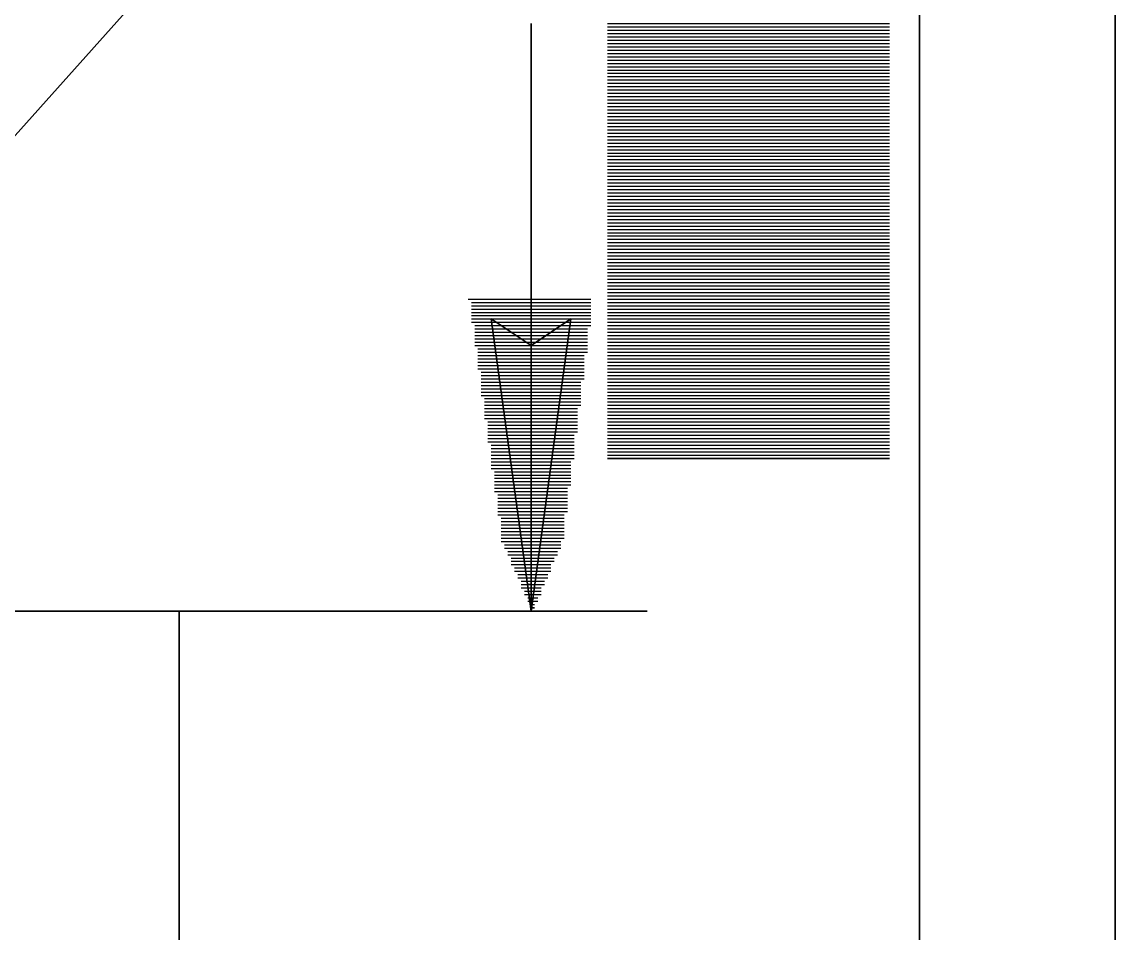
# Model space of a CAD drawing. Extents: x 1 to 210, y 1 to 298.
# Drawn here: x 182.59 to 210.48, y 223.35 to 246.59 of the extents above; entities that cross this region are included whole.
import ezdxf

# ---------------------------------------------------------------- set-up
doc = ezdxf.new("R2010")
doc.units = 0

msp = doc.modelspace()

# ---------------------------------------------------------------- linework, layer by layer
at = {"layer": 'P00103'}
msp.add_lwpolyline([(171.873327, 231.563326), (188.55266, 231.563326), (171.873327, 231.563326)], dxfattribs=at)
at = {"layer": 'P00105'}
msp.add_lwpolyline([(186.60532, 231.563326), (198.543329, 231.563326), (186.60532, 231.563326)], dxfattribs=at)
at = {"layer": 'P00107'}
msp.add_lwpolyline([(186.60532, 231.563326), (186.60532, 194.563996), (186.60532, 231.563326)], dxfattribs=at)
at = {"layer": 'P00109'}
msp.add_lwpolyline([(173.90533, 234.187993), (196.257336, 259.164661), (173.90533, 234.187993)], dxfattribs=at)
at = {"layer": 'P00356'}
msp.add_lwpolyline([(197.527327, 246.549324), (204.724003, 246.549324)], dxfattribs=at)
at = {"layer": 'P00357'}
msp.add_lwpolyline([(197.527327, 246.464661), (204.724003, 246.464661)], dxfattribs=at)
at = {"layer": 'P00358'}
msp.add_lwpolyline([(197.527327, 246.379992), (204.724003, 246.379992)], dxfattribs=at)
at = {"layer": 'P00359'}
msp.add_lwpolyline([(197.527327, 246.295329), (204.724003, 246.295329)], dxfattribs=at)
at = {"layer": 'P00360'}
msp.add_lwpolyline([(197.527327, 246.210661), (204.724003, 246.210661)], dxfattribs=at)
at = {"layer": 'P00361'}
msp.add_lwpolyline([(197.527327, 246.125992), (204.724003, 246.125992)], dxfattribs=at)
at = {"layer": 'P00362'}
msp.add_lwpolyline([(197.527327, 246.041329), (204.724003, 246.041329)], dxfattribs=at)
at = {"layer": 'P00363'}
msp.add_lwpolyline([(197.527327, 245.95666), (204.724003, 245.95666)], dxfattribs=at)
at = {"layer": 'P00364'}
msp.add_lwpolyline([(197.527327, 245.871992), (204.724003, 245.871992)], dxfattribs=at)
at = {"layer": 'P00365'}
msp.add_lwpolyline([(197.527327, 245.787328), (204.724003, 245.787328)], dxfattribs=at)
at = {"layer": 'P00366'}
msp.add_lwpolyline([(197.527327, 245.70266), (204.724003, 245.70266)], dxfattribs=at)
at = {"layer": 'P00367'}
msp.add_lwpolyline([(197.527327, 245.617991), (204.724003, 245.617991)], dxfattribs=at)
at = {"layer": 'P00368'}
msp.add_lwpolyline([(197.527327, 245.533328), (204.724003, 245.533328)], dxfattribs=at)
at = {"layer": 'P00369'}
msp.add_lwpolyline([(197.527327, 245.448659), (204.724003, 245.448659)], dxfattribs=at)
at = {"layer": 'P00370'}
msp.add_lwpolyline([(197.527327, 245.363991), (204.724003, 245.363991)], dxfattribs=at)
at = {"layer": 'P00371'}
msp.add_lwpolyline([(197.527327, 245.279328), (204.724003, 245.279328)], dxfattribs=at)
at = {"layer": 'P00372'}
msp.add_lwpolyline([(197.527327, 245.194659), (204.724003, 245.194659)], dxfattribs=at)
at = {"layer": 'P00373'}
msp.add_lwpolyline([(197.527327, 245.109996), (204.724003, 245.109996)], dxfattribs=at)
at = {"layer": 'P00374'}
msp.add_lwpolyline([(197.527327, 245.025327), (204.724003, 245.025327)], dxfattribs=at)
at = {"layer": 'P00375'}
msp.add_lwpolyline([(197.527327, 244.940658), (204.724003, 244.940658)], dxfattribs=at)
at = {"layer": 'P00376'}
msp.add_lwpolyline([(197.527327, 244.855995), (204.724003, 244.855995)], dxfattribs=at)
at = {"layer": 'P00377'}
msp.add_lwpolyline([(197.527327, 244.771327), (204.724003, 244.771327)], dxfattribs=at)
at = {"layer": 'P00378'}
msp.add_lwpolyline([(197.527327, 244.686658), (204.724003, 244.686658)], dxfattribs=at)
at = {"layer": 'P00379'}
msp.add_lwpolyline([(197.527327, 244.601995), (204.724003, 244.601995)], dxfattribs=at)
at = {"layer": 'P00380'}
msp.add_lwpolyline([(197.527327, 244.517326), (204.724003, 244.517326)], dxfattribs=at)
at = {"layer": 'P00381'}
msp.add_lwpolyline([(197.527327, 244.432658), (204.724003, 244.432658)], dxfattribs=at)
at = {"layer": 'P00382'}
msp.add_lwpolyline([(197.527327, 244.347994), (204.724003, 244.347994)], dxfattribs=at)
at = {"layer": 'P00383'}
msp.add_lwpolyline([(197.527327, 244.263326), (204.724003, 244.263326)], dxfattribs=at)
at = {"layer": 'P00384'}
msp.add_lwpolyline([(197.527327, 244.178663), (204.724003, 244.178663)], dxfattribs=at)
at = {"layer": 'P00385'}
msp.add_lwpolyline([(197.527327, 244.093994), (204.724003, 244.093994)], dxfattribs=at)
at = {"layer": 'P00386'}
msp.add_lwpolyline([(197.527327, 244.009325), (204.724003, 244.009325)], dxfattribs=at)
at = {"layer": 'P00387'}
msp.add_lwpolyline([(197.527327, 243.924662), (204.724003, 243.924662)], dxfattribs=at)
at = {"layer": 'P00388'}
msp.add_lwpolyline([(197.527327, 243.839994), (204.724003, 243.839994)], dxfattribs=at)
at = {"layer": 'P00389'}
msp.add_lwpolyline([(197.527327, 243.755325), (204.724003, 243.755325)], dxfattribs=at)
at = {"layer": 'P00390'}
msp.add_lwpolyline([(197.527327, 243.670662), (204.724003, 243.670662)], dxfattribs=at)
at = {"layer": 'P00391'}
msp.add_lwpolyline([(197.527327, 243.585993), (204.724003, 243.585993)], dxfattribs=at)
at = {"layer": 'P00392'}
msp.add_lwpolyline([(197.527327, 243.501325), (204.724003, 243.501325)], dxfattribs=at)
at = {"layer": 'P00393'}
msp.add_lwpolyline([(197.527327, 243.416661), (204.724003, 243.416661)], dxfattribs=at)
at = {"layer": 'P00394'}
msp.add_lwpolyline([(197.527327, 243.331993), (204.724003, 243.331993)], dxfattribs=at)
at = {"layer": 'P00395'}
msp.add_lwpolyline([(197.527327, 243.247329), (204.724003, 243.247329)], dxfattribs=at)
at = {"layer": 'P00396'}
msp.add_lwpolyline([(197.527327, 243.162661), (204.724003, 243.162661)], dxfattribs=at)
at = {"layer": 'P00397'}
msp.add_lwpolyline([(197.527327, 243.077992), (204.724003, 243.077992)], dxfattribs=at)
at = {"layer": 'P00398'}
msp.add_lwpolyline([(197.527327, 242.993329), (204.724003, 242.993329)], dxfattribs=at)
at = {"layer": 'P00399'}
msp.add_lwpolyline([(197.527327, 242.90866), (204.724003, 242.90866)], dxfattribs=at)
at = {"layer": 'P00400'}
msp.add_lwpolyline([(197.527327, 242.823992), (204.724003, 242.823992)], dxfattribs=at)
at = {"layer": 'P00401'}
msp.add_lwpolyline([(197.527327, 242.739329), (204.724003, 242.739329)], dxfattribs=at)
at = {"layer": 'P00402'}
msp.add_lwpolyline([(197.527327, 242.65466), (204.724003, 242.65466)], dxfattribs=at)
at = {"layer": 'P00403'}
msp.add_lwpolyline([(197.527327, 242.569991), (204.724003, 242.569991)], dxfattribs=at)
at = {"layer": 'P00404'}
msp.add_lwpolyline([(197.527327, 242.485328), (204.724003, 242.485328)], dxfattribs=at)
at = {"layer": 'P00405'}
msp.add_lwpolyline([(197.527327, 242.40066), (204.724003, 242.40066)], dxfattribs=at)
at = {"layer": 'P00406'}
msp.add_lwpolyline([(197.527327, 242.315991), (204.724003, 242.315991)], dxfattribs=at)
at = {"layer": 'P00407'}
msp.add_lwpolyline([(197.527327, 242.231328), (204.724003, 242.231328)], dxfattribs=at)
at = {"layer": 'P00408'}
msp.add_lwpolyline([(197.527327, 242.146659), (204.724003, 242.146659)], dxfattribs=at)
at = {"layer": 'P00409'}
msp.add_lwpolyline([(197.527327, 242.061996), (204.724003, 242.061996)], dxfattribs=at)
at = {"layer": 'P00410'}
msp.add_lwpolyline([(197.527327, 241.977327), (204.724003, 241.977327)], dxfattribs=at)
at = {"layer": 'P00411'}
msp.add_lwpolyline([(197.527327, 241.892659), (204.724003, 241.892659)], dxfattribs=at)
at = {"layer": 'P00412'}
msp.add_lwpolyline([(197.527327, 241.807995), (204.724003, 241.807995)], dxfattribs=at)
at = {"layer": 'P00413'}
msp.add_lwpolyline([(197.527327, 241.723327), (204.724003, 241.723327)], dxfattribs=at)
at = {"layer": 'P00414'}
msp.add_lwpolyline([(197.527327, 241.638658), (204.724003, 241.638658)], dxfattribs=at)
at = {"layer": 'P00415'}
msp.add_lwpolyline([(197.527327, 241.553995), (204.724003, 241.553995)], dxfattribs=at)
at = {"layer": 'P00416'}
msp.add_lwpolyline([(197.527327, 241.469326), (204.724003, 241.469326)], dxfattribs=at)
at = {"layer": 'P00417'}
msp.add_lwpolyline([(197.527327, 241.384658), (204.724003, 241.384658)], dxfattribs=at)
at = {"layer": 'P00418'}
msp.add_lwpolyline([(197.527327, 241.299995), (204.724003, 241.299995)], dxfattribs=at)
at = {"layer": 'P00419'}
msp.add_lwpolyline([(197.527327, 241.215326), (204.724003, 241.215326)], dxfattribs=at)
at = {"layer": 'P00420'}
msp.add_lwpolyline([(197.527327, 241.130663), (204.724003, 241.130663)], dxfattribs=at)
at = {"layer": 'P00421'}
msp.add_lwpolyline([(197.527327, 241.045994), (204.724003, 241.045994)], dxfattribs=at)
at = {"layer": 'P00422'}
msp.add_lwpolyline([(197.527327, 240.961326), (204.724003, 240.961326)], dxfattribs=at)
at = {"layer": 'P00423'}
msp.add_lwpolyline([(197.527327, 240.876662), (204.724003, 240.876662)], dxfattribs=at)
at = {"layer": 'P00424'}
msp.add_lwpolyline([(197.527327, 240.791994), (204.724003, 240.791994)], dxfattribs=at)
at = {"layer": 'P00425'}
msp.add_lwpolyline([(197.527327, 240.707325), (204.724003, 240.707325)], dxfattribs=at)
at = {"layer": 'P00426'}
msp.add_lwpolyline([(197.527327, 240.622662), (204.724003, 240.622662)], dxfattribs=at)
at = {"layer": 'P00427'}
msp.add_lwpolyline([(197.527327, 240.537993), (204.724003, 240.537993)], dxfattribs=at)
at = {"layer": 'P00428'}
msp.add_lwpolyline([(197.527327, 240.453325), (204.724003, 240.453325)], dxfattribs=at)
at = {"layer": 'P00429'}
msp.add_lwpolyline([(197.527327, 240.368661), (204.724003, 240.368661)], dxfattribs=at)
at = {"layer": 'P00430'}
msp.add_lwpolyline([(197.527327, 240.283993), (204.724003, 240.283993)], dxfattribs=at)
at = {"layer": 'P00431'}
msp.add_lwpolyline([(197.527327, 240.199324), (204.724003, 240.199324)], dxfattribs=at)
at = {"layer": 'P00432'}
msp.add_lwpolyline([(197.527327, 240.114661), (204.724003, 240.114661)], dxfattribs=at)
at = {"layer": 'P00433'}
msp.add_lwpolyline([(197.527327, 240.029992), (204.724003, 240.029992)], dxfattribs=at)
at = {"layer": 'P00434'}
msp.add_lwpolyline([(197.527327, 239.945329), (204.724003, 239.945329)], dxfattribs=at)
at = {"layer": 'P00435'}
msp.add_lwpolyline([(197.527327, 239.860661), (204.724003, 239.860661)], dxfattribs=at)
at = {"layer": 'P00436'}
msp.add_lwpolyline([(197.527327, 239.775992), (204.724003, 239.775992)], dxfattribs=at)
at = {"layer": 'P00437'}
msp.add_lwpolyline([(197.527327, 239.691329), (204.724003, 239.691329)], dxfattribs=at)
at = {"layer": 'P00438'}
msp.add_lwpolyline([(197.527327, 239.60666), (204.724003, 239.60666)], dxfattribs=at)
at = {"layer": 'P00439'}
msp.add_lwpolyline([(197.527327, 239.521992), (204.724003, 239.521992)], dxfattribs=at)
at = {"layer": 'P00440'}
msp.add_lwpolyline([(197.527327, 239.437328), (204.724003, 239.437328)], dxfattribs=at)
at = {"layer": 'P00441'}
msp.add_lwpolyline([(197.527327, 239.35266), (204.724003, 239.35266)], dxfattribs=at)
at = {"layer": 'P00442'}
msp.add_lwpolyline([(197.527327, 239.267991), (204.724003, 239.267991)], dxfattribs=at)
at = {"layer": 'P00443'}
msp.add_lwpolyline([(197.527327, 239.183328), (204.724003, 239.183328)], dxfattribs=at)
at = {"layer": 'P00444'}
msp.add_lwpolyline([(197.527327, 239.098659), (204.724003, 239.098659)], dxfattribs=at)
at = {"layer": 'P00445'}
msp.add_lwpolyline([(197.527327, 239.013996), (204.724003, 239.013996)], dxfattribs=at)
at = {"layer": 'P00446'}
msp.add_lwpolyline([(197.527327, 238.929328), (204.724003, 238.929328)], dxfattribs=at)
at = {"layer": 'P00447'}
msp.add_lwpolyline([(197.527327, 238.844659), (204.724003, 238.844659)], dxfattribs=at)
at = {"layer": 'P00448'}
msp.add_lwpolyline([(197.527327, 238.759996), (204.724003, 238.759996)], dxfattribs=at)
at = {"layer": 'P00449'}
msp.add_lwpolyline([(197.527327, 238.675327), (204.724003, 238.675327)], dxfattribs=at)
at = {"layer": 'P00450'}
msp.add_lwpolyline([(197.527327, 238.590658), (204.724003, 238.590658)], dxfattribs=at)
at = {"layer": 'P00451'}
msp.add_lwpolyline([(197.527327, 238.505995), (204.724003, 238.505995)], dxfattribs=at)
at = {"layer": 'P00452'}
msp.add_lwpolyline([(197.527327, 238.421327), (204.724003, 238.421327)], dxfattribs=at)
at = {"layer": 'P00453'}
msp.add_lwpolyline([(197.527327, 238.336658), (204.724003, 238.336658)], dxfattribs=at)
at = {"layer": 'P00454'}
msp.add_lwpolyline([(197.527327, 238.251995), (204.724003, 238.251995)], dxfattribs=at)
at = {"layer": 'P00455'}
msp.add_lwpolyline([(197.527327, 238.167326), (204.724003, 238.167326)], dxfattribs=at)
at = {"layer": 'P00456'}
msp.add_lwpolyline([(197.527327, 238.082658), (204.724003, 238.082658)], dxfattribs=at)
at = {"layer": 'P00457'}
msp.add_lwpolyline([(197.527327, 237.997994), (204.724003, 237.997994)], dxfattribs=at)
at = {"layer": 'P00458'}
msp.add_lwpolyline([(197.527327, 237.913326), (204.724003, 237.913326)], dxfattribs=at)
at = {"layer": 'P00459'}
msp.add_lwpolyline([(197.527327, 237.828663), (204.724003, 237.828663)], dxfattribs=at)
at = {"layer": 'P00460'}
msp.add_lwpolyline([(197.527327, 237.743994), (204.724003, 237.743994)], dxfattribs=at)
at = {"layer": 'P00461'}
msp.add_lwpolyline([(197.527327, 237.659325), (204.724003, 237.659325)], dxfattribs=at)
at = {"layer": 'P00462'}
msp.add_lwpolyline([(197.527327, 237.574662), (204.724003, 237.574662)], dxfattribs=at)
at = {"layer": 'P00463'}
msp.add_lwpolyline([(197.527327, 237.489994), (204.724003, 237.489994)], dxfattribs=at)
at = {"layer": 'P00464'}
msp.add_lwpolyline([(197.527327, 237.405325), (204.724003, 237.405325)], dxfattribs=at)
at = {"layer": 'P00465'}
msp.add_lwpolyline([(197.527327, 237.320662), (204.724003, 237.320662)], dxfattribs=at)
at = {"layer": 'P00466'}
msp.add_lwpolyline([(197.527327, 237.235993), (204.724003, 237.235993)], dxfattribs=at)
at = {"layer": 'P00467'}
msp.add_lwpolyline([(197.527327, 237.151325), (204.724003, 237.151325)], dxfattribs=at)
at = {"layer": 'P00468'}
msp.add_lwpolyline([(197.527327, 237.066661), (204.724003, 237.066661)], dxfattribs=at)
at = {"layer": 'P00469'}
msp.add_lwpolyline([(197.527327, 236.981993), (204.724003, 236.981993)], dxfattribs=at)
at = {"layer": 'P00470'}
msp.add_lwpolyline([(197.527327, 236.897329), (204.724003, 236.897329)], dxfattribs=at)
at = {"layer": 'P00471'}
msp.add_lwpolyline([(197.527327, 236.812661), (204.724003, 236.812661)], dxfattribs=at)
at = {"layer": 'P00472'}
msp.add_lwpolyline([(197.527327, 236.727992), (204.724003, 236.727992)], dxfattribs=at)
at = {"layer": 'P00473'}
msp.add_lwpolyline([(197.527327, 236.643329), (204.724003, 236.643329)], dxfattribs=at)
at = {"layer": 'P00474'}
msp.add_lwpolyline([(197.527327, 236.55866), (204.724003, 236.55866)], dxfattribs=at)
at = {"layer": 'P00475'}
msp.add_lwpolyline([(197.527327, 236.473992), (204.724003, 236.473992)], dxfattribs=at)
at = {"layer": 'P00476'}
msp.add_lwpolyline([(197.527327, 236.389329), (204.724003, 236.389329)], dxfattribs=at)
at = {"layer": 'P00477'}
msp.add_lwpolyline([(197.527327, 236.30466), (204.724003, 236.30466)], dxfattribs=at)
at = {"layer": 'P00478'}
msp.add_lwpolyline([(197.527327, 236.219991), (204.724003, 236.219991)], dxfattribs=at)
at = {"layer": 'P00479'}
msp.add_lwpolyline([(197.527327, 236.135328), (204.724003, 236.135328)], dxfattribs=at)
at = {"layer": 'P00480'}
msp.add_lwpolyline([(197.527327, 236.05066), (204.724003, 236.05066)], dxfattribs=at)
at = {"layer": 'P00481'}
msp.add_lwpolyline([(197.527327, 235.965991), (204.724003, 235.965991)], dxfattribs=at)
at = {"layer": 'P00482'}
msp.add_lwpolyline([(197.527327, 235.881328), (204.724003, 235.881328)], dxfattribs=at)
at = {"layer": 'P00483'}
msp.add_lwpolyline([(197.527327, 235.796659), (204.724003, 235.796659)], dxfattribs=at)
at = {"layer": 'P00484'}
msp.add_lwpolyline([(197.527327, 235.711996), (204.724003, 235.711996)], dxfattribs=at)
at = {"layer": 'P00485'}
msp.add_lwpolyline([(197.527327, 235.627327), (204.724003, 235.627327)], dxfattribs=at)
at = {"layer": 'P00486'}
msp.add_lwpolyline([(197.527327, 235.542659), (204.724003, 235.542659)], dxfattribs=at)
at = {"layer": 'P00487'}
msp.add_lwpolyline([(197.527327, 235.457995), (204.724003, 235.457995), (197.527327, 235.457995)], dxfattribs=at)
at = {"layer": 'P00754'}
msp.add_lwpolyline([(193.971321, 239.521992), (197.10399, 239.521992)], dxfattribs=at)
at = {"layer": 'P00755'}
msp.add_lwpolyline([(194.056006, 239.437328), (197.10399, 239.437328)], dxfattribs=at)
at = {"layer": 'P00756'}
msp.add_lwpolyline([(194.056006, 239.35266), (197.10399, 239.35266)], dxfattribs=at)
at = {"layer": 'P00757'}
msp.add_lwpolyline([(194.056006, 239.267991), (197.10399, 239.267991)], dxfattribs=at)
at = {"layer": 'P00758'}
msp.add_lwpolyline([(194.056006, 239.183328), (197.10399, 239.183328)], dxfattribs=at)
at = {"layer": 'P00759'}
msp.add_lwpolyline([(194.056006, 239.098659), (197.10399, 239.098659)], dxfattribs=at)
at = {"layer": 'P00760'}
msp.add_lwpolyline([(194.056006, 239.013996), (197.10399, 239.013996)], dxfattribs=at)
at = {"layer": 'P00761'}
msp.add_lwpolyline([(194.056006, 238.929328), (197.10399, 238.929328)], dxfattribs=at)
at = {"layer": 'P00762'}
msp.add_lwpolyline([(194.140669, 238.844659), (197.10399, 238.844659)], dxfattribs=at)
at = {"layer": 'P00763'}
msp.add_lwpolyline([(194.140669, 238.759996), (197.019326, 238.759996)], dxfattribs=at)
at = {"layer": 'P00764'}
msp.add_lwpolyline([(194.140669, 238.675327), (197.019326, 238.675327)], dxfattribs=at)
at = {"layer": 'P00765'}
msp.add_lwpolyline([(194.140669, 238.590658), (197.019326, 238.590658)], dxfattribs=at)
at = {"layer": 'P00766'}
msp.add_lwpolyline([(194.140669, 238.505995), (197.019326, 238.505995)], dxfattribs=at)
at = {"layer": 'P00767'}
msp.add_lwpolyline([(194.140669, 238.421327), (197.019326, 238.421327)], dxfattribs=at)
at = {"layer": 'P00768'}
msp.add_lwpolyline([(194.140669, 238.336658), (197.019326, 238.336658)], dxfattribs=at)
at = {"layer": 'P00769'}
msp.add_lwpolyline([(194.225332, 238.251995), (197.019326, 238.251995)], dxfattribs=at)
at = {"layer": 'P00770'}
msp.add_lwpolyline([(194.225332, 238.167326), (197.019326, 238.167326)], dxfattribs=at)
at = {"layer": 'P00771'}
msp.add_lwpolyline([(194.225332, 238.082658), (196.934663, 238.082658)], dxfattribs=at)
at = {"layer": 'P00772'}
msp.add_lwpolyline([(194.225332, 237.997994), (196.934663, 237.997994)], dxfattribs=at)
at = {"layer": 'P00773'}
msp.add_lwpolyline([(194.225332, 237.913326), (196.934663, 237.913326)], dxfattribs=at)
at = {"layer": 'P00774'}
msp.add_lwpolyline([(194.225332, 237.828663), (196.934663, 237.828663)], dxfattribs=at)
at = {"layer": 'P00775'}
msp.add_lwpolyline([(194.225332, 237.743994), (196.934663, 237.743994)], dxfattribs=at)
at = {"layer": 'P00776'}
msp.add_lwpolyline([(194.309996, 237.659325), (196.934663, 237.659325)], dxfattribs=at)
at = {"layer": 'P00777'}
msp.add_lwpolyline([(194.309996, 237.574662), (196.934663, 237.574662)], dxfattribs=at)
at = {"layer": 'P00778'}
msp.add_lwpolyline([(194.309996, 237.489994), (196.934663, 237.489994)], dxfattribs=at)
at = {"layer": 'P00779'}
msp.add_lwpolyline([(194.309996, 237.405325), (196.85, 237.405325)], dxfattribs=at)
at = {"layer": 'P00780'}
msp.add_lwpolyline([(194.309996, 237.320662), (196.85, 237.320662)], dxfattribs=at)
at = {"layer": 'P00781'}
msp.add_lwpolyline([(194.309996, 237.235993), (196.85, 237.235993)], dxfattribs=at)
at = {"layer": 'P00782'}
msp.add_lwpolyline([(194.309996, 237.151325), (196.85, 237.151325)], dxfattribs=at)
at = {"layer": 'P00783'}
msp.add_lwpolyline([(194.309996, 237.066661), (196.85, 237.066661)], dxfattribs=at)
at = {"layer": 'P00784'}
msp.add_lwpolyline([(194.394659, 236.981993), (196.85, 236.981993)], dxfattribs=at)
at = {"layer": 'P00785'}
msp.add_lwpolyline([(194.394659, 236.897329), (196.85, 236.897329)], dxfattribs=at)
at = {"layer": 'P00786'}
msp.add_lwpolyline([(194.394659, 236.812661), (196.85, 236.812661)], dxfattribs=at)
at = {"layer": 'P00787'}
msp.add_lwpolyline([(194.394659, 236.727992), (196.765337, 236.727992)], dxfattribs=at)
at = {"layer": 'P00788'}
msp.add_lwpolyline([(194.394659, 236.643329), (196.765337, 236.643329)], dxfattribs=at)
at = {"layer": 'P00789'}
msp.add_lwpolyline([(194.394659, 236.55866), (196.765337, 236.55866)], dxfattribs=at)
at = {"layer": 'P00790'}
msp.add_lwpolyline([(194.394659, 236.473992), (196.765337, 236.473992)], dxfattribs=at)
at = {"layer": 'P00791'}
msp.add_lwpolyline([(194.479322, 236.389329), (196.765337, 236.389329)], dxfattribs=at)
at = {"layer": 'P00792'}
msp.add_lwpolyline([(194.479322, 236.30466), (196.765337, 236.30466)], dxfattribs=at)
at = {"layer": 'P00793'}
msp.add_lwpolyline([(194.479322, 236.219991), (196.765337, 236.219991)], dxfattribs=at)
at = {"layer": 'P00794'}
msp.add_lwpolyline([(194.479322, 236.135328), (196.765337, 236.135328)], dxfattribs=at)
at = {"layer": 'P00795'}
msp.add_lwpolyline([(194.479322, 236.05066), (196.680652, 236.05066)], dxfattribs=at)
at = {"layer": 'P00796'}
msp.add_lwpolyline([(194.479322, 235.965991), (196.680652, 235.965991)], dxfattribs=at)
at = {"layer": 'P00797'}
msp.add_lwpolyline([(194.479322, 235.881328), (196.680652, 235.881328)], dxfattribs=at)
at = {"layer": 'P00798'}
msp.add_lwpolyline([(194.563985, 235.796659), (196.680652, 235.796659)], dxfattribs=at)
at = {"layer": 'P00799'}
msp.add_lwpolyline([(194.563985, 235.711996), (196.680652, 235.711996)], dxfattribs=at)
at = {"layer": 'P00800'}
msp.add_lwpolyline([(194.563985, 235.627327), (196.680652, 235.627327)], dxfattribs=at)
at = {"layer": 'P00801'}
msp.add_lwpolyline([(194.563985, 235.542659), (196.680652, 235.542659)], dxfattribs=at)
at = {"layer": 'P00802'}
msp.add_lwpolyline([(194.563985, 235.457995), (196.680652, 235.457995)], dxfattribs=at)
at = {"layer": 'P00803'}
msp.add_lwpolyline([(194.563985, 235.373327), (196.595989, 235.373327)], dxfattribs=at)
at = {"layer": 'P00804'}
msp.add_lwpolyline([(194.563985, 235.288658), (196.595989, 235.288658)], dxfattribs=at)
at = {"layer": 'P00805'}
msp.add_lwpolyline([(194.563985, 235.203995), (196.595989, 235.203995)], dxfattribs=at)
at = {"layer": 'P00806'}
msp.add_lwpolyline([(194.64867, 235.119326), (196.595989, 235.119326)], dxfattribs=at)
at = {"layer": 'P00807'}
msp.add_lwpolyline([(194.64867, 235.034658), (196.595989, 235.034658)], dxfattribs=at)
at = {"layer": 'P00808'}
msp.add_lwpolyline([(194.64867, 234.949995), (196.595989, 234.949995)], dxfattribs=at)
at = {"layer": 'P00809'}
msp.add_lwpolyline([(194.64867, 234.865326), (196.595989, 234.865326)], dxfattribs=at)
at = {"layer": 'P00810'}
msp.add_lwpolyline([(194.64867, 234.780663), (196.595989, 234.780663)], dxfattribs=at)
at = {"layer": 'P00811'}
msp.add_lwpolyline([(194.64867, 234.695994), (196.511326, 234.695994)], dxfattribs=at)
at = {"layer": 'P00812'}
msp.add_lwpolyline([(194.64867, 234.611326), (196.511326, 234.611326)], dxfattribs=at)
at = {"layer": 'P00813'}
msp.add_lwpolyline([(194.733333, 234.526662), (196.511326, 234.526662)], dxfattribs=at)
at = {"layer": 'P00814'}
msp.add_lwpolyline([(194.733333, 234.441994), (196.511326, 234.441994)], dxfattribs=at)
at = {"layer": 'P00815'}
msp.add_lwpolyline([(194.733333, 234.357325), (196.511326, 234.357325)], dxfattribs=at)
at = {"layer": 'P00816'}
msp.add_lwpolyline([(194.733333, 234.272662), (196.511326, 234.272662)], dxfattribs=at)
at = {"layer": 'P00817'}
msp.add_lwpolyline([(194.733333, 234.187993), (196.511326, 234.187993)], dxfattribs=at)
at = {"layer": 'P00818'}
msp.add_lwpolyline([(194.733333, 234.103325), (196.511326, 234.103325)], dxfattribs=at)
at = {"layer": 'P00819'}
msp.add_lwpolyline([(194.733333, 234.018661), (196.426662, 234.018661)], dxfattribs=at)
at = {"layer": 'P00820'}
msp.add_lwpolyline([(194.817997, 233.933993), (196.426662, 233.933993)], dxfattribs=at)
at = {"layer": 'P00821'}
msp.add_lwpolyline([(194.817997, 233.84933), (196.426662, 233.84933)], dxfattribs=at)
at = {"layer": 'P00822'}
msp.add_lwpolyline([(194.817997, 233.764661), (196.426662, 233.764661)], dxfattribs=at)
at = {"layer": 'P00823'}
msp.add_lwpolyline([(194.817997, 233.679992), (196.426662, 233.679992)], dxfattribs=at)
at = {"layer": 'P00824'}
msp.add_lwpolyline([(194.817997, 233.595329), (196.426662, 233.595329)], dxfattribs=at)
at = {"layer": 'P00825'}
msp.add_lwpolyline([(194.817997, 233.510661), (196.426662, 233.510661)], dxfattribs=at)
at = {"layer": 'P00826'}
msp.add_lwpolyline([(194.817997, 233.425992), (196.426662, 233.425992)], dxfattribs=at)
at = {"layer": 'P00827'}
msp.add_lwpolyline([(194.817997, 233.341329), (196.341999, 233.341329)], dxfattribs=at)
at = {"layer": 'P00828'}
msp.add_lwpolyline([(194.90266, 233.25666), (196.341999, 233.25666)], dxfattribs=at)
at = {"layer": 'P00829'}
msp.add_lwpolyline([(194.90266, 233.171992), (196.341999, 233.171992)], dxfattribs=at)
at = {"layer": 'P00830'}
msp.add_lwpolyline([(194.987323, 233.087328), (196.257336, 233.087328)], dxfattribs=at)
at = {"layer": 'P00831'}
msp.add_lwpolyline([(194.987323, 233.00266), (196.257336, 233.00266)], dxfattribs=at)
at = {"layer": 'P00832'}
msp.add_lwpolyline([(195.071986, 232.917991), (196.172673, 232.917991)], dxfattribs=at)
at = {"layer": 'P00833'}
msp.add_lwpolyline([(195.071986, 232.833328), (196.172673, 232.833328)], dxfattribs=at)
at = {"layer": 'P00834'}
msp.add_lwpolyline([(195.071986, 232.748659), (196.087988, 232.748659)], dxfattribs=at)
at = {"layer": 'P00835'}
msp.add_lwpolyline([(195.156671, 232.663996), (196.087988, 232.663996)], dxfattribs=at)
at = {"layer": 'P00836'}
msp.add_lwpolyline([(195.156671, 232.579328), (196.087988, 232.579328)], dxfattribs=at)
at = {"layer": 'P00837'}
msp.add_lwpolyline([(195.241334, 232.494659), (196.003325, 232.494659)], dxfattribs=at)
at = {"layer": 'P00838'}
msp.add_lwpolyline([(195.241334, 232.409996), (196.003325, 232.409996)], dxfattribs=at)
at = {"layer": 'P00839'}
msp.add_lwpolyline([(195.325997, 232.325327), (195.918661, 232.325327)], dxfattribs=at)
at = {"layer": 'P00840'}
msp.add_lwpolyline([(195.325997, 232.240658), (195.918661, 232.240658)], dxfattribs=at)
at = {"layer": 'P00841'}
msp.add_lwpolyline([(195.325997, 232.155995), (195.833998, 232.155995)], dxfattribs=at)
at = {"layer": 'P00842'}
msp.add_lwpolyline([(195.410661, 232.071327), (195.833998, 232.071327)], dxfattribs=at)
at = {"layer": 'P00843'}
msp.add_lwpolyline([(195.410661, 231.986658), (195.833998, 231.986658)], dxfattribs=at)
at = {"layer": 'P00844'}
msp.add_lwpolyline([(195.495324, 231.901995), (195.749335, 231.901995)], dxfattribs=at)
at = {"layer": 'P00845'}
msp.add_lwpolyline([(195.495324, 231.817326), (195.749335, 231.817326)], dxfattribs=at)
at = {"layer": 'P00846'}
msp.add_lwpolyline([(195.579987, 231.732663), (195.664672, 231.732663)], dxfattribs=at)
at = {"layer": 'P00847'}
msp.add_lwpolyline([(195.579987, 231.647994), (195.664672, 231.647994), (195.579987, 231.647994)], dxfattribs=at)
at = {"layer": 'P00848'}
msp.add_lwpolyline([(195.579987, 231.563326), (194.563985, 239.013996), (195.579987, 231.563326)], dxfattribs=at)
at = {"layer": 'P00849'}
msp.add_lwpolyline([(194.563985, 239.013996), (195.579987, 238.336658), (194.563985, 239.013996)], dxfattribs=at)
at = {"layer": 'P00850'}
msp.add_lwpolyline([(195.579987, 238.336658), (196.595989, 239.013996), (195.579987, 238.336658)], dxfattribs=at)
at = {"layer": 'P00851'}
msp.add_lwpolyline([(196.595989, 239.013996), (195.579987, 231.563326), (196.595989, 239.013996)], dxfattribs=at)
at = {"layer": 'P00852'}
msp.add_lwpolyline([(194.64867, 238.929328), (194.733333, 238.929328)], dxfattribs=at)
at = {"layer": 'P00853'}
msp.add_lwpolyline([(194.64867, 238.844659), (194.817997, 238.844659)], dxfattribs=at)
at = {"layer": 'P00854'}
msp.add_lwpolyline([(194.64867, 238.759996), (194.987323, 238.759996)], dxfattribs=at)
at = {"layer": 'P00855'}
msp.add_lwpolyline([(194.64867, 238.675327), (195.071986, 238.675327)], dxfattribs=at)
at = {"layer": 'P00856'}
msp.add_lwpolyline([(194.64867, 238.590658), (195.241334, 238.590658)], dxfattribs=at)
at = {"layer": 'P00857'}
msp.add_lwpolyline([(194.64867, 238.505995), (195.325997, 238.505995)], dxfattribs=at)
at = {"layer": 'P00858'}
msp.add_lwpolyline([(194.64867, 238.421327), (195.495324, 238.421327)], dxfattribs=at)
at = {"layer": 'P00859'}
msp.add_lwpolyline([(194.733333, 238.336658), (195.579987, 238.336658)], dxfattribs=at)
at = {"layer": 'P00860'}
msp.add_lwpolyline([(194.733333, 238.251995), (195.579987, 238.251995)], dxfattribs=at)
at = {"layer": 'P00861'}
msp.add_lwpolyline([(194.733333, 238.167326), (195.579987, 238.167326)], dxfattribs=at)
at = {"layer": 'P00862'}
msp.add_lwpolyline([(194.733333, 238.082658), (195.579987, 238.082658)], dxfattribs=at)
at = {"layer": 'P00863'}
msp.add_lwpolyline([(194.733333, 237.997994), (195.579987, 237.997994)], dxfattribs=at)
at = {"layer": 'P00864'}
msp.add_lwpolyline([(194.733333, 237.913326), (195.579987, 237.913326)], dxfattribs=at)
at = {"layer": 'P00865'}
msp.add_lwpolyline([(194.733333, 237.828663), (195.579987, 237.828663)], dxfattribs=at)
at = {"layer": 'P00866'}
msp.add_lwpolyline([(194.817997, 237.743994), (195.579987, 237.743994)], dxfattribs=at)
at = {"layer": 'P00867'}
msp.add_lwpolyline([(194.817997, 237.659325), (195.579987, 237.659325)], dxfattribs=at)
at = {"layer": 'P00868'}
msp.add_lwpolyline([(194.817997, 237.574662), (195.579987, 237.574662)], dxfattribs=at)
at = {"layer": 'P00869'}
msp.add_lwpolyline([(194.817997, 237.489994), (195.579987, 237.489994)], dxfattribs=at)
at = {"layer": 'P00870'}
msp.add_lwpolyline([(194.817997, 237.405325), (195.579987, 237.405325)], dxfattribs=at)
at = {"layer": 'P00871'}
msp.add_lwpolyline([(194.817997, 237.320662), (195.579987, 237.320662)], dxfattribs=at)
at = {"layer": 'P00872'}
msp.add_lwpolyline([(194.817997, 237.235993), (195.579987, 237.235993)], dxfattribs=at)
at = {"layer": 'P00873'}
msp.add_lwpolyline([(194.817997, 237.151325), (195.579987, 237.151325)], dxfattribs=at)
at = {"layer": 'P00874'}
msp.add_lwpolyline([(194.90266, 237.066661), (195.579987, 237.066661)], dxfattribs=at)
at = {"layer": 'P00875'}
msp.add_lwpolyline([(194.90266, 236.981993), (195.579987, 236.981993)], dxfattribs=at)
at = {"layer": 'P00876'}
msp.add_lwpolyline([(194.90266, 236.897329), (195.579987, 236.897329)], dxfattribs=at)
at = {"layer": 'P00877'}
msp.add_lwpolyline([(194.90266, 236.812661), (195.579987, 236.812661)], dxfattribs=at)
at = {"layer": 'P00878'}
msp.add_lwpolyline([(194.90266, 236.727992), (195.579987, 236.727992)], dxfattribs=at)
at = {"layer": 'P00879'}
msp.add_lwpolyline([(194.90266, 236.643329), (195.579987, 236.643329)], dxfattribs=at)
at = {"layer": 'P00880'}
msp.add_lwpolyline([(194.90266, 236.55866), (195.579987, 236.55866)], dxfattribs=at)
at = {"layer": 'P00881'}
msp.add_lwpolyline([(194.987323, 236.473992), (195.579987, 236.473992)], dxfattribs=at)
at = {"layer": 'P00882'}
msp.add_lwpolyline([(194.987323, 236.389329), (195.579987, 236.389329)], dxfattribs=at)
at = {"layer": 'P00883'}
msp.add_lwpolyline([(194.987323, 236.30466), (195.579987, 236.30466)], dxfattribs=at)
at = {"layer": 'P00884'}
msp.add_lwpolyline([(194.987323, 236.219991), (195.579987, 236.219991)], dxfattribs=at)
at = {"layer": 'P00885'}
msp.add_lwpolyline([(194.987323, 236.135328), (195.579987, 236.135328)], dxfattribs=at)
at = {"layer": 'P00886'}
msp.add_lwpolyline([(194.987323, 236.05066), (195.579987, 236.05066)], dxfattribs=at)
at = {"layer": 'P00887'}
msp.add_lwpolyline([(194.987323, 235.965991), (195.579987, 235.965991)], dxfattribs=at)
at = {"layer": 'P00888'}
msp.add_lwpolyline([(195.071986, 235.881328), (195.579987, 235.881328)], dxfattribs=at)
at = {"layer": 'P00889'}
msp.add_lwpolyline([(195.071986, 235.796659), (195.579987, 235.796659)], dxfattribs=at)
at = {"layer": 'P00890'}
msp.add_lwpolyline([(195.071986, 235.711996), (195.579987, 235.711996)], dxfattribs=at)
at = {"layer": 'P00891'}
msp.add_lwpolyline([(195.071986, 235.627327), (195.579987, 235.627327)], dxfattribs=at)
at = {"layer": 'P00892'}
msp.add_lwpolyline([(195.071986, 235.542659), (195.579987, 235.542659)], dxfattribs=at)
at = {"layer": 'P00893'}
msp.add_lwpolyline([(195.071986, 235.457995), (195.579987, 235.457995)], dxfattribs=at)
at = {"layer": 'P00894'}
msp.add_lwpolyline([(195.071986, 235.373327), (195.579987, 235.373327)], dxfattribs=at)
at = {"layer": 'P00895'}
msp.add_lwpolyline([(195.071986, 235.288658), (195.579987, 235.288658)], dxfattribs=at)
at = {"layer": 'P00896'}
msp.add_lwpolyline([(195.156671, 235.203995), (195.579987, 235.203995)], dxfattribs=at)
at = {"layer": 'P00897'}
msp.add_lwpolyline([(195.156671, 235.119326), (195.579987, 235.119326)], dxfattribs=at)
at = {"layer": 'P00898'}
msp.add_lwpolyline([(195.156671, 235.034658), (195.579987, 235.034658)], dxfattribs=at)
at = {"layer": 'P00899'}
msp.add_lwpolyline([(195.156671, 234.949995), (195.579987, 234.949995)], dxfattribs=at)
at = {"layer": 'P00900'}
msp.add_lwpolyline([(195.156671, 234.865326), (195.579987, 234.865326)], dxfattribs=at)
at = {"layer": 'P00901'}
msp.add_lwpolyline([(195.156671, 234.780663), (195.579987, 234.780663)], dxfattribs=at)
at = {"layer": 'P00902'}
msp.add_lwpolyline([(195.156671, 234.695994), (195.579987, 234.695994)], dxfattribs=at)
at = {"layer": 'P00903'}
msp.add_lwpolyline([(195.241334, 234.611326), (195.579987, 234.611326)], dxfattribs=at)
at = {"layer": 'P00904'}
msp.add_lwpolyline([(195.241334, 234.526662), (195.579987, 234.526662)], dxfattribs=at)
at = {"layer": 'P00905'}
msp.add_lwpolyline([(195.241334, 234.441994), (195.579987, 234.441994)], dxfattribs=at)
at = {"layer": 'P00906'}
msp.add_lwpolyline([(195.241334, 234.357325), (195.579987, 234.357325)], dxfattribs=at)
at = {"layer": 'P00907'}
msp.add_lwpolyline([(195.241334, 234.272662), (195.579987, 234.272662)], dxfattribs=at)
at = {"layer": 'P00908'}
msp.add_lwpolyline([(195.241334, 234.187993), (195.579987, 234.187993)], dxfattribs=at)
at = {"layer": 'P00909'}
msp.add_lwpolyline([(195.241334, 234.103325), (195.579987, 234.103325)], dxfattribs=at)
at = {"layer": 'P00910'}
msp.add_lwpolyline([(195.325997, 234.018661), (195.579987, 234.018661)], dxfattribs=at)
at = {"layer": 'P00911'}
msp.add_lwpolyline([(195.325997, 233.933993), (195.579987, 233.933993)], dxfattribs=at)
at = {"layer": 'P00912'}
msp.add_lwpolyline([(195.325997, 233.84933), (195.579987, 233.84933)], dxfattribs=at)
at = {"layer": 'P00913'}
msp.add_lwpolyline([(195.325997, 233.764661), (195.579987, 233.764661)], dxfattribs=at)
at = {"layer": 'P00914'}
msp.add_lwpolyline([(195.325997, 233.679992), (195.579987, 233.679992)], dxfattribs=at)
at = {"layer": 'P00915'}
msp.add_lwpolyline([(195.325997, 233.595329), (195.579987, 233.595329)], dxfattribs=at)
at = {"layer": 'P00916'}
msp.add_lwpolyline([(195.325997, 233.510661), (195.579987, 233.510661)], dxfattribs=at)
at = {"layer": 'P00917'}
msp.add_lwpolyline([(195.325997, 233.425992), (195.579987, 233.425992)], dxfattribs=at)
at = {"layer": 'P00918'}
msp.add_lwpolyline([(195.410661, 233.341329), (195.579987, 233.341329)], dxfattribs=at)
at = {"layer": 'P00919'}
msp.add_lwpolyline([(195.410661, 233.25666), (195.579987, 233.25666)], dxfattribs=at)
at = {"layer": 'P00920'}
msp.add_lwpolyline([(195.410661, 233.171992), (195.579987, 233.171992)], dxfattribs=at)
at = {"layer": 'P00921'}
msp.add_lwpolyline([(195.410661, 233.087328), (195.579987, 233.087328)], dxfattribs=at)
at = {"layer": 'P00922'}
msp.add_lwpolyline([(195.410661, 233.00266), (195.579987, 233.00266)], dxfattribs=at)
at = {"layer": 'P00923'}
msp.add_lwpolyline([(195.410661, 232.917991), (195.579987, 232.917991)], dxfattribs=at)
at = {"layer": 'P00924'}
msp.add_lwpolyline([(195.410661, 232.833328), (195.579987, 232.833328)], dxfattribs=at)
at = {"layer": 'P00925'}
msp.add_lwpolyline([(195.495324, 232.748659), (195.579987, 232.748659)], dxfattribs=at)
at = {"layer": 'P00926'}
msp.add_lwpolyline([(195.495324, 232.663996), (195.579987, 232.663996)], dxfattribs=at)
at = {"layer": 'P00927'}
msp.add_lwpolyline([(195.495324, 232.579328), (195.579987, 232.579328)], dxfattribs=at)
at = {"layer": 'P00928'}
msp.add_lwpolyline([(195.495324, 232.494659), (195.579987, 232.494659)], dxfattribs=at)
at = {"layer": 'P00929'}
msp.add_lwpolyline([(195.495324, 232.409996), (195.579987, 232.409996)], dxfattribs=at)
at = {"layer": 'P00930'}
msp.add_lwpolyline([(195.495324, 232.325327), (195.579987, 232.325327)], dxfattribs=at)
at = {"layer": 'P00931'}
msp.add_lwpolyline([(195.495324, 232.240658), (195.579987, 232.240658), (195.495324, 232.240658)], dxfattribs=at)
at = {"layer": 'P00932'}
msp.add_lwpolyline([(196.511326, 238.929328), (196.595989, 238.929328)], dxfattribs=at)
at = {"layer": 'P00933'}
msp.add_lwpolyline([(196.341999, 238.844659), (196.595989, 238.844659)], dxfattribs=at)
at = {"layer": 'P00934'}
msp.add_lwpolyline([(196.257336, 238.759996), (196.595989, 238.759996)], dxfattribs=at)
at = {"layer": 'P00935'}
msp.add_lwpolyline([(196.087988, 238.675327), (196.595989, 238.675327)], dxfattribs=at)
at = {"layer": 'P00936'}
msp.add_lwpolyline([(196.003325, 238.590658), (196.595989, 238.590658)], dxfattribs=at)
at = {"layer": 'P00937'}
msp.add_lwpolyline([(195.833998, 238.505995), (196.595989, 238.505995)], dxfattribs=at)
at = {"layer": 'P00938'}
msp.add_lwpolyline([(195.749335, 238.421327), (196.595989, 238.421327)], dxfattribs=at)
at = {"layer": 'P00939'}
msp.add_lwpolyline([(195.579987, 238.336658), (196.511326, 238.336658)], dxfattribs=at)
at = {"layer": 'P00940'}
msp.add_lwpolyline([(195.579987, 238.251995), (196.511326, 238.251995)], dxfattribs=at)
at = {"layer": 'P00941'}
msp.add_lwpolyline([(195.579987, 238.167326), (196.511326, 238.167326)], dxfattribs=at)
at = {"layer": 'P00942'}
msp.add_lwpolyline([(195.579987, 238.082658), (196.511326, 238.082658)], dxfattribs=at)
at = {"layer": 'P00943'}
msp.add_lwpolyline([(195.579987, 237.997994), (196.511326, 237.997994)], dxfattribs=at)
at = {"layer": 'P00944'}
msp.add_lwpolyline([(195.579987, 237.913326), (196.511326, 237.913326)], dxfattribs=at)
at = {"layer": 'P00945'}
msp.add_lwpolyline([(195.579987, 237.828663), (196.511326, 237.828663)], dxfattribs=at)
at = {"layer": 'P00946'}
msp.add_lwpolyline([(195.579987, 237.743994), (196.426662, 237.743994)], dxfattribs=at)
at = {"layer": 'P00947'}
msp.add_lwpolyline([(195.579987, 237.659325), (196.426662, 237.659325)], dxfattribs=at)
at = {"layer": 'P00948'}
msp.add_lwpolyline([(195.579987, 237.574662), (196.426662, 237.574662)], dxfattribs=at)
at = {"layer": 'P00949'}
msp.add_lwpolyline([(195.579987, 237.489994), (196.426662, 237.489994)], dxfattribs=at)
at = {"layer": 'P00950'}
msp.add_lwpolyline([(195.579987, 237.405325), (196.426662, 237.405325)], dxfattribs=at)
at = {"layer": 'P00951'}
msp.add_lwpolyline([(195.579987, 237.320662), (196.426662, 237.320662)], dxfattribs=at)
at = {"layer": 'P00952'}
msp.add_lwpolyline([(195.579987, 237.235993), (196.426662, 237.235993)], dxfattribs=at)
at = {"layer": 'P00953'}
msp.add_lwpolyline([(195.579987, 237.151325), (196.341999, 237.151325)], dxfattribs=at)
at = {"layer": 'P00954'}
msp.add_lwpolyline([(195.579987, 237.066661), (196.341999, 237.066661)], dxfattribs=at)
at = {"layer": 'P00955'}
msp.add_lwpolyline([(195.579987, 236.981993), (196.341999, 236.981993)], dxfattribs=at)
at = {"layer": 'P00956'}
msp.add_lwpolyline([(195.579987, 236.897329), (196.341999, 236.897329)], dxfattribs=at)
at = {"layer": 'P00957'}
msp.add_lwpolyline([(195.579987, 236.812661), (196.341999, 236.812661)], dxfattribs=at)
at = {"layer": 'P00958'}
msp.add_lwpolyline([(195.579987, 236.727992), (196.341999, 236.727992)], dxfattribs=at)
at = {"layer": 'P00959'}
msp.add_lwpolyline([(195.579987, 236.643329), (196.341999, 236.643329)], dxfattribs=at)
at = {"layer": 'P00960'}
msp.add_lwpolyline([(195.579987, 236.55866), (196.341999, 236.55866)], dxfattribs=at)
at = {"layer": 'P00961'}
msp.add_lwpolyline([(195.579987, 236.473992), (196.257336, 236.473992)], dxfattribs=at)
at = {"layer": 'P00962'}
msp.add_lwpolyline([(195.579987, 236.389329), (196.257336, 236.389329)], dxfattribs=at)
at = {"layer": 'P00963'}
msp.add_lwpolyline([(195.579987, 236.30466), (196.257336, 236.30466)], dxfattribs=at)
at = {"layer": 'P00964'}
msp.add_lwpolyline([(195.579987, 236.219991), (196.257336, 236.219991)], dxfattribs=at)
at = {"layer": 'P00965'}
msp.add_lwpolyline([(195.579987, 236.135328), (196.257336, 236.135328)], dxfattribs=at)
at = {"layer": 'P00966'}
msp.add_lwpolyline([(195.579987, 236.05066), (196.257336, 236.05066)], dxfattribs=at)
at = {"layer": 'P00967'}
msp.add_lwpolyline([(195.579987, 235.965991), (196.257336, 235.965991)], dxfattribs=at)
at = {"layer": 'P00968'}
msp.add_lwpolyline([(195.579987, 235.881328), (196.172673, 235.881328)], dxfattribs=at)
at = {"layer": 'P00969'}
msp.add_lwpolyline([(195.579987, 235.796659), (196.172673, 235.796659)], dxfattribs=at)
at = {"layer": 'P00970'}
msp.add_lwpolyline([(195.579987, 235.711996), (196.172673, 235.711996)], dxfattribs=at)
at = {"layer": 'P00971'}
msp.add_lwpolyline([(195.579987, 235.627327), (196.172673, 235.627327)], dxfattribs=at)
at = {"layer": 'P00972'}
msp.add_lwpolyline([(195.579987, 235.542659), (196.172673, 235.542659)], dxfattribs=at)
at = {"layer": 'P00973'}
msp.add_lwpolyline([(195.579987, 235.457995), (196.172673, 235.457995)], dxfattribs=at)
at = {"layer": 'P00974'}
msp.add_lwpolyline([(195.579987, 235.373327), (196.172673, 235.373327)], dxfattribs=at)
at = {"layer": 'P00975'}
msp.add_lwpolyline([(195.579987, 235.288658), (196.087988, 235.288658)], dxfattribs=at)
at = {"layer": 'P00976'}
msp.add_lwpolyline([(195.579987, 235.203995), (196.087988, 235.203995)], dxfattribs=at)
at = {"layer": 'P00977'}
msp.add_lwpolyline([(195.579987, 235.119326), (196.087988, 235.119326)], dxfattribs=at)
at = {"layer": 'P00978'}
msp.add_lwpolyline([(195.579987, 235.034658), (196.087988, 235.034658)], dxfattribs=at)
at = {"layer": 'P00979'}
msp.add_lwpolyline([(195.579987, 234.949995), (196.087988, 234.949995)], dxfattribs=at)
at = {"layer": 'P00980'}
msp.add_lwpolyline([(195.579987, 234.865326), (196.087988, 234.865326)], dxfattribs=at)
at = {"layer": 'P00981'}
msp.add_lwpolyline([(195.579987, 234.780663), (196.087988, 234.780663)], dxfattribs=at)
at = {"layer": 'P00982'}
msp.add_lwpolyline([(195.579987, 234.695994), (196.087988, 234.695994)], dxfattribs=at)
at = {"layer": 'P00983'}
msp.add_lwpolyline([(195.579987, 234.611326), (196.003325, 234.611326)], dxfattribs=at)
at = {"layer": 'P00984'}
msp.add_lwpolyline([(195.579987, 234.526662), (196.003325, 234.526662)], dxfattribs=at)
at = {"layer": 'P00985'}
msp.add_lwpolyline([(195.579987, 234.441994), (196.003325, 234.441994)], dxfattribs=at)
at = {"layer": 'P00986'}
msp.add_lwpolyline([(195.579987, 234.357325), (196.003325, 234.357325)], dxfattribs=at)
at = {"layer": 'P00987'}
msp.add_lwpolyline([(195.579987, 234.272662), (196.003325, 234.272662)], dxfattribs=at)
at = {"layer": 'P00988'}
msp.add_lwpolyline([(195.579987, 234.187993), (196.003325, 234.187993)], dxfattribs=at)
at = {"layer": 'P00989'}
msp.add_lwpolyline([(195.579987, 234.103325), (196.003325, 234.103325)], dxfattribs=at)
at = {"layer": 'P00990'}
msp.add_lwpolyline([(195.579987, 234.018661), (195.918661, 234.018661)], dxfattribs=at)
at = {"layer": 'P00991'}
msp.add_lwpolyline([(195.579987, 233.933993), (195.918661, 233.933993)], dxfattribs=at)
at = {"layer": 'P00992'}
msp.add_lwpolyline([(195.579987, 233.84933), (195.918661, 233.84933)], dxfattribs=at)
at = {"layer": 'P00993'}
msp.add_lwpolyline([(195.579987, 233.764661), (195.918661, 233.764661)], dxfattribs=at)
at = {"layer": 'P00994'}
msp.add_lwpolyline([(195.579987, 233.679992), (195.918661, 233.679992)], dxfattribs=at)
at = {"layer": 'P00995'}
msp.add_lwpolyline([(195.579987, 233.595329), (195.918661, 233.595329)], dxfattribs=at)
at = {"layer": 'P00996'}
msp.add_lwpolyline([(195.579987, 233.510661), (195.918661, 233.510661)], dxfattribs=at)
at = {"layer": 'P00997'}
msp.add_lwpolyline([(195.579987, 233.425992), (195.833998, 233.425992)], dxfattribs=at)
at = {"layer": 'P00998'}
msp.add_lwpolyline([(195.579987, 233.341329), (195.833998, 233.341329)], dxfattribs=at)
at = {"layer": 'P00999'}
msp.add_lwpolyline([(195.579987, 233.25666), (195.833998, 233.25666)], dxfattribs=at)
at = {"layer": 'P01000'}
msp.add_lwpolyline([(195.579987, 233.171992), (195.833998, 233.171992)], dxfattribs=at)
at = {"layer": 'P01001'}
msp.add_lwpolyline([(195.579987, 233.087328), (195.833998, 233.087328)], dxfattribs=at)
at = {"layer": 'P01002'}
msp.add_lwpolyline([(195.579987, 233.00266), (195.833998, 233.00266)], dxfattribs=at)
at = {"layer": 'P01003'}
msp.add_lwpolyline([(195.579987, 232.917991), (195.833998, 232.917991)], dxfattribs=at)
at = {"layer": 'P01004'}
msp.add_lwpolyline([(195.579987, 232.833328), (195.833998, 232.833328)], dxfattribs=at)
at = {"layer": 'P01005'}
msp.add_lwpolyline([(195.579987, 232.748659), (195.749335, 232.748659)], dxfattribs=at)
at = {"layer": 'P01006'}
msp.add_lwpolyline([(195.579987, 232.663996), (195.749335, 232.663996)], dxfattribs=at)
at = {"layer": 'P01007'}
msp.add_lwpolyline([(195.579987, 232.579328), (195.749335, 232.579328)], dxfattribs=at)
at = {"layer": 'P01008'}
msp.add_lwpolyline([(195.579987, 232.494659), (195.749335, 232.494659)], dxfattribs=at)
at = {"layer": 'P01009'}
msp.add_lwpolyline([(195.579987, 232.409996), (195.749335, 232.409996)], dxfattribs=at)
at = {"layer": 'P01010'}
msp.add_lwpolyline([(195.579987, 232.325327), (195.749335, 232.325327)], dxfattribs=at)
at = {"layer": 'P01011'}
msp.add_lwpolyline([(195.579987, 232.240658), (195.749335, 232.240658)], dxfattribs=at)
at = {"layer": 'P01012'}
msp.add_lwpolyline([(195.579987, 232.155995), (195.664672, 232.155995)], dxfattribs=at)
at = {"layer": 'P01013'}
msp.add_lwpolyline([(195.579987, 232.071327), (195.664672, 232.071327)], dxfattribs=at)
at = {"layer": 'P01014'}
msp.add_lwpolyline([(195.579987, 231.986658), (195.664672, 231.986658)], dxfattribs=at)
at = {"layer": 'P01015'}
msp.add_lwpolyline([(195.579987, 231.901995), (195.664672, 231.901995)], dxfattribs=at)
at = {"layer": 'P01016'}
msp.add_lwpolyline([(195.579987, 231.817326), (195.664672, 231.817326)], dxfattribs=at)
at = {"layer": 'P01017'}
msp.add_lwpolyline([(195.579987, 231.732663), (195.664672, 231.732663)], dxfattribs=at)
at = {"layer": 'P01018'}
msp.add_lwpolyline([(195.579987, 231.647994), (195.664672, 231.647994), (195.579987, 231.647994)], dxfattribs=at)
at = {"layer": 'P01019'}
msp.add_lwpolyline([(195.579987, 246.549324), (195.579987, 231.563326), (195.579987, 246.549324)], dxfattribs=at)
at = {"layer": 'P04348'}
msp.add_lwpolyline([(210.481339, 297.603326), (210.481339, 0.592664), (210.481339, 297.603326)], dxfattribs=at)
at = {"layer": 'P04352'}
msp.add_lwpolyline([(205.485993, 292.607992), (205.485993, 5.588009), (205.485993, 292.607992)], dxfattribs=at)

doc.saveas('drawing.dxf')
